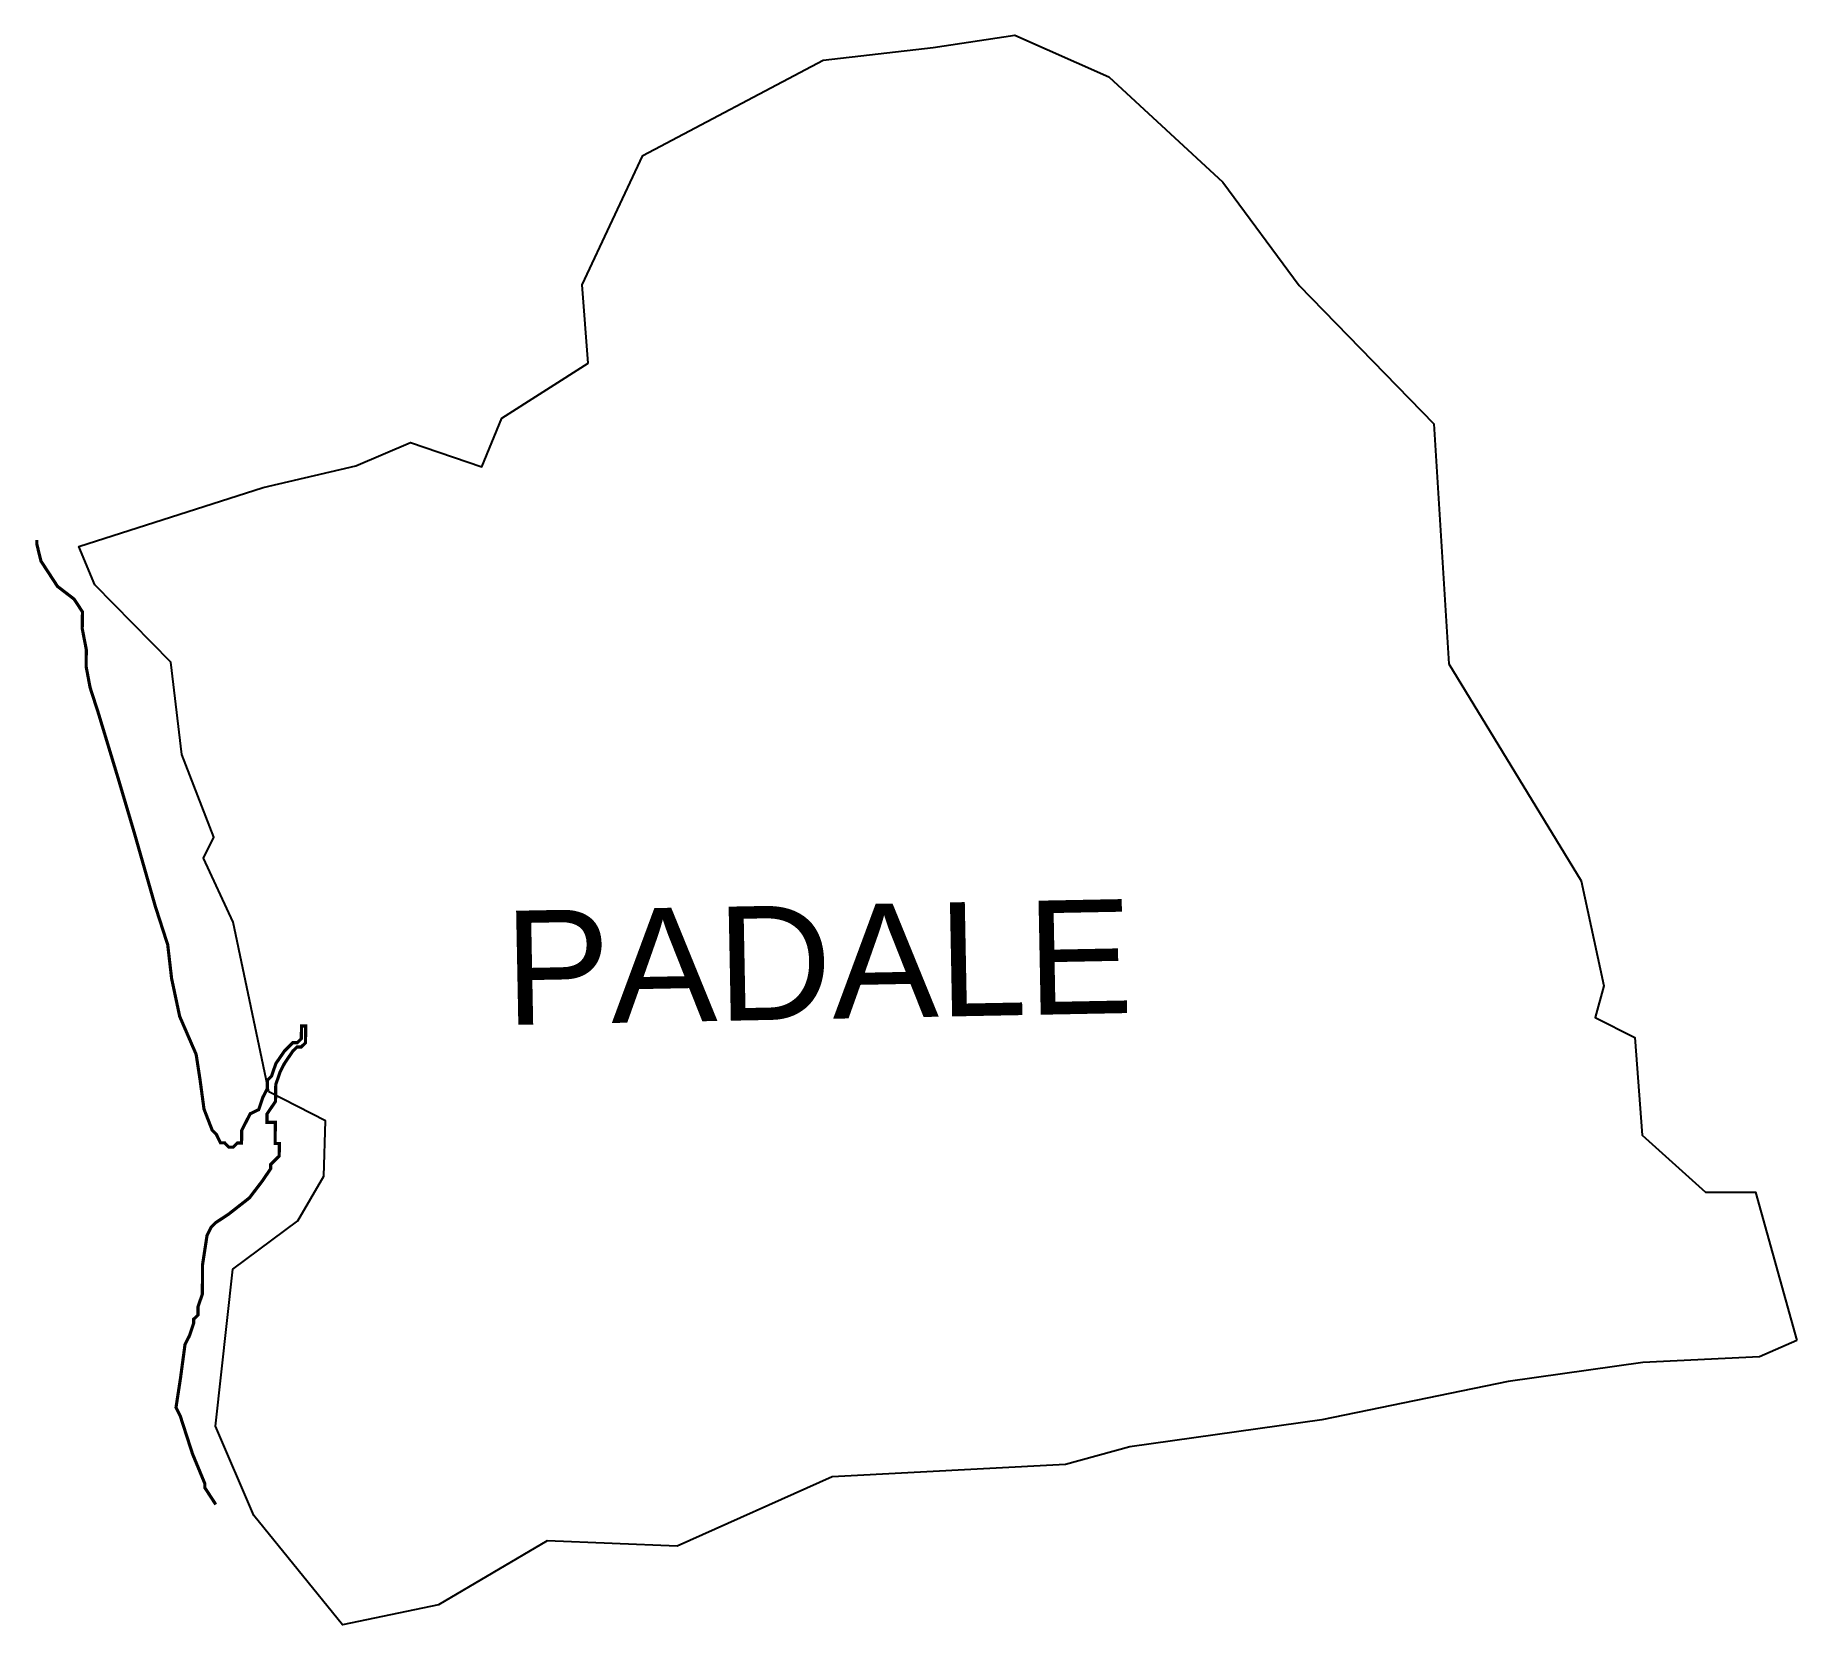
# Model space of a CAD drawing. Header units: metres. Extents: x 295927 to 297607, y 1977284 to 1978799.
import ezdxf

# ---------------------------------------------------------------- set-up
doc = ezdxf.new("R2010")
doc.units = ezdxf.units.M
for name, color, linetype in [('HIGH TIDE LINE', 6, 'Continuous'), ('village', 3, 'Continuous'), ('VILLAGE NAME', 250, 'Continuous')]:
    doc.layers.add(name, color=color, linetype=linetype)
doc.styles.get("Standard").update_dxf_attribs({"font": 'calibri.ttf'})

msp = doc.modelspace()

# ---------------------------------------------------------------- linework, layer by layer
at = {"layer": 'HIGH TIDE LINE', "lineweight": 0}
msp.add_lwpolyline([(295929, 1978318.2, 3.01, 3.01, 0), (295929, 1978314.2, 3.01, 3.01, 0), (295932.9, 1978298.1, 3.01, 3.01, 0), (295948.7, 1978273.9, 3.01, 3.01, 0), (295964.6, 1978261.7, 3.01, 3.01, 0), (295972.5, 1978249.6, 3.01, 3.01, 0), (295972.3, 1978233.6, 3.01, 3.01, 0), (295976.2, 1978213.5, 3.01, 3.01, 0), (295976, 1978197.5, 3.01, 3.01, 0), (295979.8, 1978177.4, 3.01, 3.01, 0), (295987.6, 1978153.3, 3.01, 3.01, 0), (296007.1, 1978089, 3.01, 3.01, 0), (296022.6, 1978036.7, 3.01, 3.01, 0), (296042.1, 1977968.4, 3.01, 3.01, 0), (296053.8, 1977932.2, 3.01, 3.01, 0), (296057.5, 1977900.1, 3.01, 3.01, 0), (296065.2, 1977863.9, 3.01, 3.01, 0), (296080.9, 1977827.7, 3.01, 3.01, 0), (296084.6, 1977803.6, 3.01, 3.01, 0), (296088.4, 1977775.5, 3.01, 3.01, 0), (296096.2, 1977755.4, 3.01, 3.01, 0), (296100.2, 1977751.4, 3.01, 3.01, 0), (296104.1, 1977743.3, 3.01, 3.01, 0), (296108.1, 1977743.3, 3.01, 3.01, 0), (296112.1, 1977739.2, 3.01, 3.01, 0), (296116.1, 1977739.2, 3.01, 3.01, 0), (296120.2, 1977743.2, 3.01, 3.01, 0), (296124.2, 1977743.1, 3.01, 3.01, 0), (296124.3, 1977755.1, 3.01, 3.01, 0), (296132.4, 1977771.1, 3.01, 3.01, 0), (296140.5, 1977775, 3.01, 3.01, 0), (296144.6, 1977787, 3.01, 3.01, 0), (296148.7, 1977795, 3.01, 3.01, 0), (296148.8, 1977803, 3.01, 3.01, 0), (296152.8, 1977807, 3.01, 3.01, 0), (296156.9, 1977819, 3.01, 3.01, 0), (296165.1, 1977830.9, 3.01, 3.01, 0), (296169.1, 1977834.9, 3.01, 3.01, 0), (296173.1, 1977838.9, 3.01, 3.01, 0), (296177.2, 1977838.8, 3.01, 3.01, 0), (296181.2, 1977842.8, 3.01, 3.01, 0), (296181.3, 1977854.8, 3.01, 3.01, 0), (296185.3, 1977854.8, 3.01, 3.01, 0), (296185.2, 1977838.8, 3.01, 3.01, 0), (296181.1, 1977834.8, 3.01, 3.01, 0), (296177.1, 1977834.8, 3.01, 3.01, 0), (296173.1, 1977830.9, 3.01, 3.01, 0), (296165, 1977818.9, 3.01, 3.01, 0), (296160.9, 1977810.9, 3.01, 3.01, 0), (296156.8, 1977798.9, 3.01, 3.01, 0), (296156.6, 1977782.9, 3.01, 3.01, 0), (296148.5, 1977771, 3.01, 3.01, 0), (296148.4, 1977762.9, 3.01, 3.01, 0), (296156.4, 1977762.9, 3.01, 3.01, 0), (296156.2, 1977742.8, 3.01, 3.01, 0), (296160.2, 1977742.8, 3.01, 3.01, 0), (296160.1, 1977730.8, 3.01, 3.01, 0), (296152, 1977722.8, 3.01, 3.01, 0), (296152, 1977718.8, 3.01, 3.01, 0), (296143.9, 1977706.9, 3.01, 3.01, 0), (296131.7, 1977690.9, 3.01, 3.01, 0), (296111.5, 1977675.1, 3.01, 3.01, 0), (296099.4, 1977667.2, 3.01, 3.01, 0), (296095.4, 1977663.2, 3.01, 3.01, 0), (296091.3, 1977655.2, 3.01, 3.01, 0), (296087, 1977627.2, 3.01, 3.01, 0), (296086.8, 1977599.1, 3.01, 3.01, 0), (296082.7, 1977587.2, 3.01, 3.01, 0), (296082.6, 1977579.1, 3.01, 3.01, 0), (296078.5, 1977575.2, 3.01, 3.01, 0), (296078.5, 1977571.2, 3.01, 3.01, 0), (296074.4, 1977559.2, 3.01, 3.01, 0), (296070.3, 1977551.2, 3.01, 3.01, 0), (296066, 1977519.2, 3.01, 3.01, 0), (296061.7, 1977491.1, 3.01, 3.01, 0), (296065.7, 1977483.1, 3.01, 3.01, 0), (296077.4, 1977446.9, 3.01, 3.01, 0), (296089.1, 1977418.7, 3.01, 3.01, 0), (296089.1, 1977414.7, 3.01, 3.01, 0), (296099.6, 1977398.6, 0, 0, 0)], format="xyseb", dxfattribs=at)
at = {"layer": 'village', "color": 3}
msp.add_polyline3d([(297606.9, 1977554.9, 0), (297571.3, 1977539.4, 0), (297460.2, 1977534, 0), (297331.6, 1977515.8, 0), (297154.1, 1977479.4, 0), (296970.9, 1977453.6, 0), (296909.6, 1977436.7, 0), (296687.2, 1977425, 0), (296539.4, 1977358.7, 0), (296415.6, 1977363.8, 0), (296312, 1977302.9, 0), (296220.4, 1977283.9, 0), (296135.9, 1977388.2, 0), (296099.5, 1977473.4, 0), (296116, 1977622.8, 0), (296177.8, 1977668.9, 0), (296202.6, 1977711.6, 0), (296204.2, 1977764.3, 0), (296150.1, 1977792, 0), (296116.1, 1977953.9, 0), (296088, 1978014.9, 0), (296097.8, 1978034.8, 0), (296067.1, 1978113.6, 0), (296056.7, 1978201.6, 0), (295984.2, 1978275.4, 0), (295969, 1978311.9, 0), (296144.9, 1978368.1, 0), (296233.2, 1978388.8, 0), (296285.3, 1978411.2, 0), (296353.1, 1978388, 0), (296372.2, 1978434.2, 0), (296454.6, 1978486.8, 0), (296448.9, 1978561.4, 0), (296506.6, 1978684.8, 0), (296678.8, 1978775.7, 0), (296783.6, 1978787.6, 0), (296861.4, 1978799.3, 0), (296951, 1978759.8, 0), (297059.6, 1978659.2, 0), (297132.5, 1978560.6, 0), (297260.9, 1978428.8, 0), (297275, 1978200, 0), (297401.3, 1977993.3, 0), (297423, 1977892.9, 0), (297414.6, 1977862.9, 0), (297452.6, 1977843.8, 0), (297459.6, 1977750.7, 0), (297520, 1977696.2, 0), (297567.5, 1977696.2, 0)], close=True, dxfattribs=at)

# ---------------------------------------------------------------- texts
at = {"layer": 'VILLAGE NAME', "insert": (296373.5, 1977964.4), "char_height": 108.748, "attachment_point": 1, "rotation": 1.1028}
msp.add_mtext_dynamic_manual_height_columns('{\\fArial|b0|i0|c0|p34;PADALE}', width=1571.314, gutter_width=543.7, heights=[0], dxfattribs=at)

doc.saveas('drawing.dxf')
